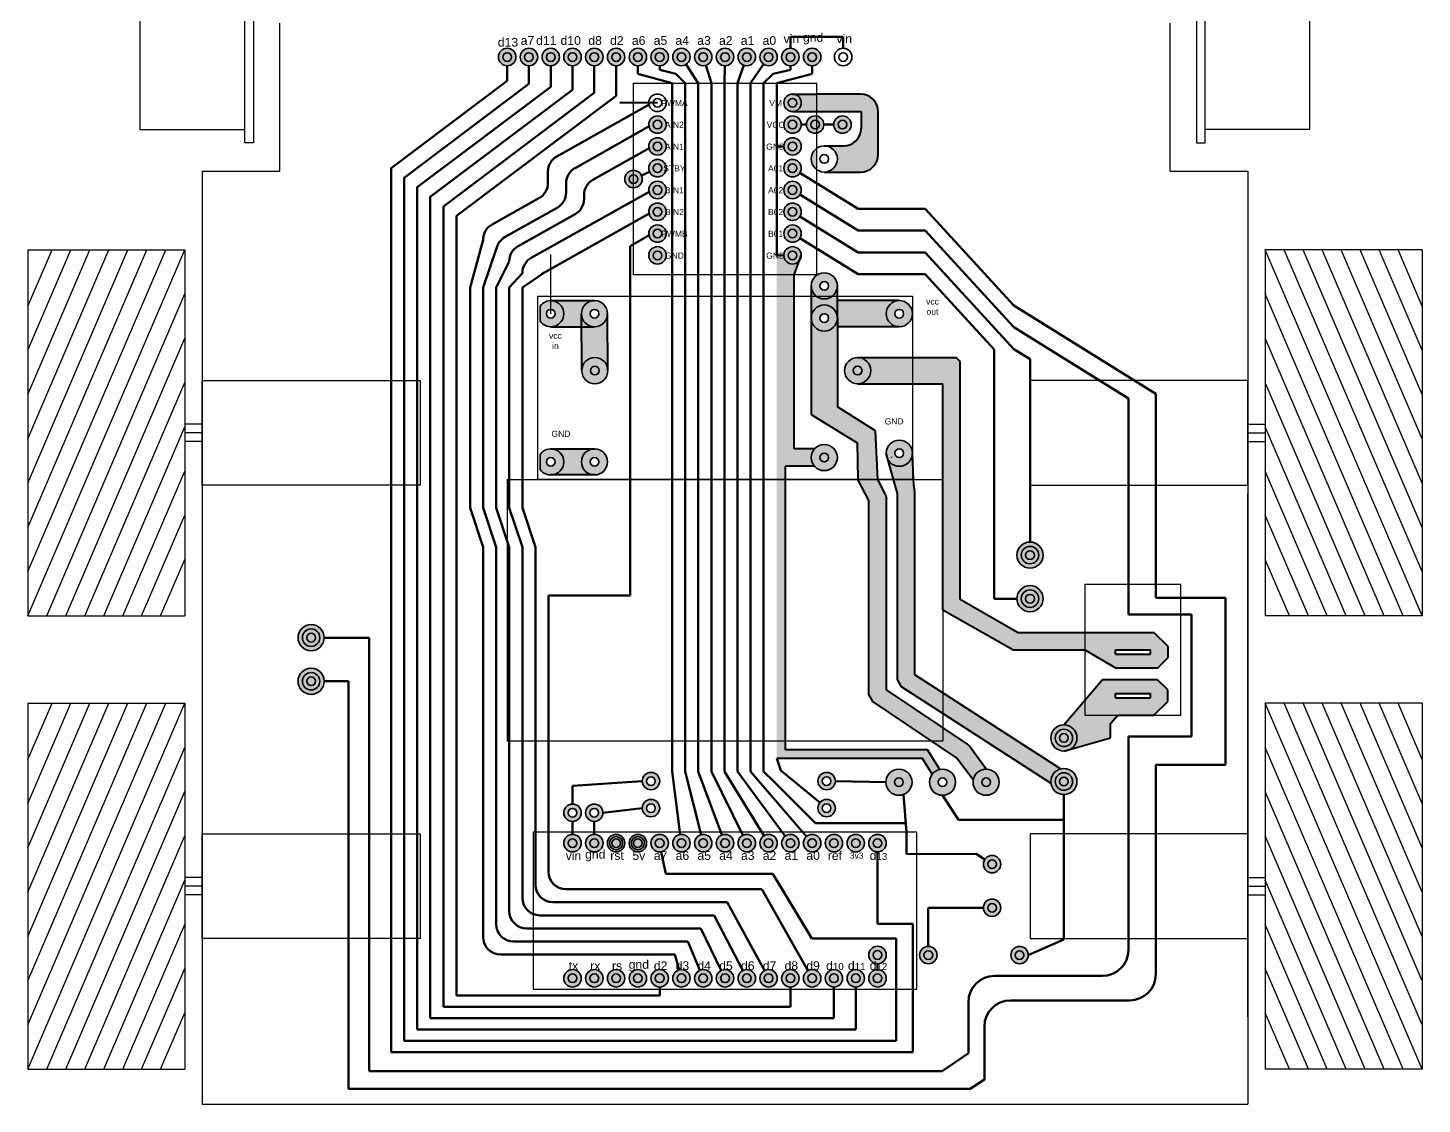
# Model space of a CAD drawing. Header units: millimetres. Extents: x 354 to 1075, y 97 to 298.
# Drawn here: x 559.4 to 719.4, y 96.8 to 220.3 of the extents above; entities that cross this region are included whole.
import ezdxf

# ---------------------------------------------------------------- set-up
doc = ezdxf.new("R2010")
doc.units = ezdxf.units.MM
for name, color, linetype, lineweight in [('alimentacion', 110, 'Continuous', 40), ('ribetes', 12, 'Continuous', 100), ('TALADRO', 210, 'Continuous', 35)]:
    doc.layers.add(name, color=color, linetype=linetype, lineweight=lineweight)
for name, color, linetype in [('motores', 160, 'Continuous'), ('placas', 80, 'Continuous'), ('ruedas', 160, 'Continuous')]:
    doc.layers.add(name, color=color, linetype=linetype)
doc.styles.get("Standard").update_dxf_attribs({"font": 'arial.ttf'})

msp = doc.modelspace()

# ---------------------------------------------------------------- hatches: boundary and pattern name
at = {"layer": 'alimentacion'}
h = msp.add_hatch(color=256, dxfattribs=at)
h.dxf.hatch_style = 1
h.paths.add_polyline_path([(656.93, 210.7, 0.414214), (654.93, 212.7), (649.87, 212.7), (649.87, 210.7), (654.98, 210.7), (654.98, 208.76, -0.414214), (652.98, 206.76), (650.76, 206.76, -0.414214), (652.26, 205.26, -0.414214), (650.76, 203.76), (652.72, 203.76), (654.93, 203.76, 0.414214), (656.93, 205.76)])
h.paths.add_polyline_path([(649.87, 212.7), (647.12, 212.7, -0.414214), (648.12, 211.7, -0.414214), (647.12, 210.7), (649.43, 210.7), (649.87, 210.7)])
h = msp.add_hatch(color=256, dxfattribs=at)
h.dxf.hatch_style = 1
h.paths.add_polyline_path([(647.3, 191.95), (647.89, 193.56, -0.701288), (646.12, 194.2), (645.3, 194.2), (645.3, 136.5), (662.02, 136.5), (663.16, 134.7, -0.173629), (664.02, 135.23), (662.61, 137.5), (646.3, 137.5), (646.3, 170.01), (649.65, 170.01, -0.184483), (649.26, 171.01, -0.184483), (649.65, 172.01), (647.3, 172.01)])
h = msp.add_hatch(color=256, dxfattribs=at)
h.dxf.hatch_style = 1
h.paths.add_polyline_path([(652.26, 190.7, 1), (649.26, 190.7, 1)])
h.paths.add_polyline_path([(650.26, 190.7, -1), (651.26, 190.7, -1)], flags=16)
h.paths.add_polyline_path([(652.26, 190.7, -1), (649.26, 190.7), (649.26, 187.01, -1), (652.26, 187.01)])
h.paths.add_polyline_path([(649.26, 187.01, 1), (652.26, 187.01, 1)])
h.paths.add_polyline_path([(651.26, 187.01, -1), (650.26, 187.01, -1)], flags=16)
h = msp.add_hatch(color=256, dxfattribs=at)
h.dxf.hatch_style = 1
h.paths.add_polyline_path([(624.39, 189.01), (619.37, 189.01, -1), (619.37, 186.01), (624.39, 186.01, -0.414214), (622.89, 187.51, -0.414214)])
h.paths.add_polyline_path([(618.14, 188.37), (618.14, 186.65, 3.16825)])
h.paths.add_polyline_path([(619.87, 187.51, -1), (618.87, 187.51, -1)], flags=16)
h.paths.add_polyline_path([(622.89, 187.51, 0.414214), (624.39, 186.01, 0.414214), (625.89, 187.51, 1)])
h.paths.add_polyline_path([(624.89, 187.51, -1), (623.89, 187.51, -1)], flags=16)
h.paths.add_polyline_path([(618.14, 171.37), (618.14, 169.65, 3.16825)])
h.paths.add_polyline_path([(619.87, 170.51, -1), (618.87, 170.51, -1)], flags=16)
h.paths.add_polyline_path([(624.39, 172.01), (619.37, 172.01, -1), (619.37, 169.01), (624.39, 169.01, -0.414214), (622.89, 170.51, -0.414214)])
h.paths.add_polyline_path([(622.89, 170.51, 0.414214), (624.39, 169.01, 0.414214), (625.89, 170.51, 1)])
h.paths.add_polyline_path([(624.89, 170.51, -1), (623.89, 170.51, -1)], flags=16)
h = msp.add_hatch(color=256, dxfattribs=at)
h.dxf.hatch_style = 1
h.paths.add_polyline_path([(660.87, 187.51, 1), (657.87, 187.51, 1)])
h.paths.add_polyline_path([(658.87, 187.51, -1), (659.87, 187.51, -1)], flags=16)
h.paths.add_polyline_path([(657.87, 187.51, -0.414214), (659.37, 189.01), (652.26, 189.01), (652.26, 187.01), (652.26, 186.01), (659.37, 186.01, -0.414214)])
h.paths.add_polyline_path([(652.26, 187.01, -1), (649.26, 187.01), (649.26, 175.93), (654.54, 172.69), (654.63, 168.51), (655.89, 166.09), (655.89, 143.85), (656.33, 143.02), (665.93, 136.56), (667.86, 134.04, -0.360652), (669.33, 135.27), (667.42, 137.91), (667.18, 138.13), (657.89, 144.38), (657.89, 166.33), (657.78, 166.79), (656.89, 168.51), (656.63, 174.09), (652.26, 176.82)])
h = msp.add_hatch(color=256, dxfattribs=at)
h.dxf.hatch_style = 1
h.paths.add_polyline_path([(625.89, 187.53, -0.417974), (624.39, 186.01), (622.9, 186.01), (622.93, 180.96, -1), (625.93, 181)])
h.paths.add_polyline_path([(625.93, 180.98, 1), (622.93, 180.98, 1)])
h = msp.add_hatch(color=256, dxfattribs=at)
h.dxf.hatch_style = 1
h.paths.add_polyline_path([(656.09, 180.98, 1), (653.09, 180.98, 1)])
h.paths.add_polyline_path([(654.59, 182.48, -0.414214), (656.09, 180.98, -0.414214), (654.59, 179.48), (664.37, 179.48), (664.37, 168.51), (664.37, 153.51), (672.4, 148.95), (680.68, 148.95), (684.18, 146.89), (689.04, 146.89), (690.18, 148.03), (690.18, 149.36), (688.59, 150.95), (680.68, 150.95), (672.93, 150.95), (666.37, 154.74), (666.37, 168.51), (666.37, 182.01), (665.9, 182.48)])
h.paths.add_polyline_path([(684.18, 148.95), (688.18, 148.95), (688.18, 148.45), (684.18, 148.45)], flags=16)
h = msp.add_hatch(color=256, dxfattribs=at)
h.dxf.hatch_style = 1
h.paths.add_polyline_path([(660.87, 171.51, 1), (657.87, 171.51), (658.08, 170.73, 0.759265)])
h.paths.add_polyline_path([(658.87, 171.51, -1), (659.87, 171.51, -1)], flags=16)
h.paths.add_polyline_path([(661.01, 168.51), (660.87, 171.51, -0.759265), (658.08, 170.73), (658.7, 168.51), (659.16, 166.89), (659.16, 145.56), (659.61, 144.72), (676.78, 133.62, -0.038962), (676.76, 133.85, -0.337974), (677.87, 135.3), (661.16, 146.1), (661.16, 167.12), (661.06, 167.55)])
h = msp.add_hatch(color=256, dxfattribs=at)
h.dxf.hatch_style = 1
h.paths.add_polyline_path([(652.26, 171.01, 1), (649.26, 171.01, 1)])
h = msp.add_hatch(color=256, dxfattribs=at)
h.dxf.hatch_style = 1
h.paths.add_polyline_path([(690.18, 143.03), (690.18, 144.36), (688.98, 145.57), (682.7, 145.57), (678.26, 140.35, -0.414214), (679.76, 138.85, -0.261174), (679.04, 137.57), (683.59, 138.85), (683.59, 140.49), (684.43, 141.45), (688.59, 141.45)])
h.paths.add_polyline_path([(684.18, 143.45), (684.18, 143.95), (688.18, 143.95), (688.18, 143.45)], flags=16)
at = {"layer": 'TALADRO'}
h = msp.add_hatch(color=256, dxfattribs=at)
h.dxf.hatch_style = 1
h.paths.add_polyline_path([(615.37, 216.95, -1), (613.37, 216.95, -1)])
h = msp.add_hatch(color=256, dxfattribs=at)
h.dxf.hatch_style = 1
h.paths.add_polyline_path([(617.87, 216.95, -1), (615.87, 216.95, -1)])
h = msp.add_hatch(color=256, dxfattribs=at)
h.dxf.hatch_style = 1
h.paths.add_polyline_path([(620.37, 216.95, -1), (618.37, 216.95, -1)])
h = msp.add_hatch(color=256, dxfattribs=at)
h.dxf.hatch_style = 1
h.paths.add_polyline_path([(622.87, 216.95, -1), (620.87, 216.95, -1)])
h = msp.add_hatch(color=256, dxfattribs=at)
h.dxf.hatch_style = 1
h.paths.add_polyline_path([(625.37, 216.95, -1), (623.37, 216.95, -1)])
h = msp.add_hatch(color=256, dxfattribs=at)
h.dxf.hatch_style = 1
h.paths.add_polyline_path([(627.87, 216.95, -1), (625.87, 216.95, -1)])
h = msp.add_hatch(color=256, dxfattribs=at)
h.dxf.hatch_style = 1
h.paths.add_polyline_path([(630.37, 216.95, -1), (628.37, 216.95, -1)])
h = msp.add_hatch(color=256, dxfattribs=at)
h.dxf.hatch_style = 1
h.paths.add_polyline_path([(632.87, 216.95, -1), (630.87, 216.95, -1)])
h = msp.add_hatch(color=256, dxfattribs=at)
h.dxf.hatch_style = 1
h.paths.add_polyline_path([(635.37, 216.95, -1), (633.37, 216.95, -1)])
h = msp.add_hatch(color=256, dxfattribs=at)
h.dxf.hatch_style = 1
h.paths.add_polyline_path([(637.87, 216.95, -1), (635.87, 216.95, -1)])
h = msp.add_hatch(color=256, dxfattribs=at)
h.dxf.hatch_style = 1
h.paths.add_polyline_path([(640.37, 216.95, -1), (638.37, 216.95, -1)])
h = msp.add_hatch(color=256, dxfattribs=at)
h.dxf.hatch_style = 1
h.paths.add_polyline_path([(642.87, 216.95, -1), (640.87, 216.95, -1)])
h = msp.add_hatch(color=256, dxfattribs=at)
h.dxf.hatch_style = 1
h.paths.add_polyline_path([(645.37, 216.95, -1), (643.37, 216.95, -1)])
h = msp.add_hatch(color=256, dxfattribs=at)
h.dxf.hatch_style = 1
h.paths.add_polyline_path([(647.87, 216.95, -1), (645.87, 216.95, -1)])
h = msp.add_hatch(color=256, dxfattribs=at)
h.dxf.hatch_style = 1
h.paths.add_polyline_path([(650.37, 216.95, -1), (648.37, 216.95, -1)])
h = msp.add_hatch(color=256, dxfattribs=at)
h.dxf.hatch_style = 1
h.paths.add_polyline_path([(648.12, 211.7, -1), (646.12, 211.7, -1)])
h = msp.add_hatch(color=256, dxfattribs=at)
h.dxf.hatch_style = 1
h.paths.add_polyline_path([(632.62, 209.2, -1), (630.62, 209.2, -1)])
h = msp.add_hatch(color=256, dxfattribs=at)
h.dxf.hatch_style = 1
h.paths.add_polyline_path([(648.12, 209.2, -1), (646.12, 209.2, -1)])
h = msp.add_hatch(color=256, dxfattribs=at)
h.dxf.hatch_style = 1
h.paths.add_polyline_path([(650.71, 209.2, -1), (648.71, 209.2, -1)])
h = msp.add_hatch(color=256, dxfattribs=at)
h.dxf.hatch_style = 1
h.paths.add_polyline_path([(653.85, 209.2, -1), (651.85, 209.2, -1)])
h = msp.add_hatch(color=256, dxfattribs=at)
h.dxf.hatch_style = 1
h.paths.add_polyline_path([(632.62, 206.7, -1), (630.62, 206.7, -1)])
h = msp.add_hatch(color=256, dxfattribs=at)
h.dxf.hatch_style = 1
h.paths.add_polyline_path([(648.12, 206.7, -1), (646.12, 206.7, -1)])
h = msp.add_hatch(color=256, dxfattribs=at)
h.dxf.hatch_style = 1
h.paths.add_polyline_path([(652.26, 205.26, 0.61711), (649.87, 206.47), (649.87, 204.06, 0.61711)], flags=17)
h.paths.add_polyline_path([(652.26, 205.26, 1), (649.26, 205.26, 1)])
h = msp.add_hatch(color=256, dxfattribs=at)
h.dxf.hatch_style = 1
h.paths.add_polyline_path([(632.62, 204.2, -1), (630.62, 204.2, -1)])
h = msp.add_hatch(color=256, dxfattribs=at)
h.dxf.hatch_style = 1
h.paths.add_polyline_path([(648.12, 204.2, -1), (646.12, 204.2, -1)])
h = msp.add_hatch(color=256, dxfattribs=at)
h.dxf.hatch_style = 1
h.paths.add_polyline_path([(629.87, 202.95, -1), (627.87, 202.95, -1)])
h = msp.add_hatch(color=256, dxfattribs=at)
h.dxf.hatch_style = 1
h.paths.add_polyline_path([(632.62, 201.7, -1), (630.62, 201.7, -1)])
h = msp.add_hatch(color=256, dxfattribs=at)
h.dxf.hatch_style = 1
h.paths.add_polyline_path([(648.12, 201.7, -1), (646.12, 201.7, -1)])
h = msp.add_hatch(color=256, dxfattribs=at)
h.dxf.hatch_style = 1
h.paths.add_polyline_path([(632.62, 199.2, -1), (630.62, 199.2, -1)])
h = msp.add_hatch(color=256, dxfattribs=at)
h.dxf.hatch_style = 1
h.paths.add_polyline_path([(648.12, 199.2, -1), (646.12, 199.2, -1)])
h = msp.add_hatch(color=256, dxfattribs=at)
h.dxf.hatch_style = 1
h.paths.add_polyline_path([(632.62, 196.7, -1), (630.62, 196.7, -1)])
h = msp.add_hatch(color=256, dxfattribs=at)
h.dxf.hatch_style = 1
h.paths.add_polyline_path([(648.12, 196.7, -1), (646.12, 196.7, -1)])
h = msp.add_hatch(color=256, dxfattribs=at)
h.dxf.hatch_style = 1
h.paths.add_polyline_path([(632.62, 194.2, -1), (630.62, 194.2, -1)])
h = msp.add_hatch(color=256, dxfattribs=at)
h.dxf.hatch_style = 1
h.paths.add_polyline_path([(648.12, 194.2, -1), (646.12, 194.2, -1)])
h = msp.add_hatch(color=256, dxfattribs=at)
h.dxf.hatch_style = 1
h.paths.add_polyline_path([(673.37, 159.82, -0.414214), (674.37, 160.82), (674.37, 161.32, 0.414214), (672.87, 159.82, 1), (675.87, 159.82, 0.414214), (674.37, 161.32), (674.37, 160.82, -0.414214), (675.37, 159.82, -1)])
h.paths.add_polyline_path([(675.37, 154.82, -1), (673.37, 154.82), (672.87, 154.82, 1), (675.87, 154.82, 1), (672.87, 154.82), (673.37, 154.82, -1)])
h = msp.add_hatch(color=256, dxfattribs=at)
h.dxf.hatch_style = 1
h.paths.add_polyline_path([(675.37, 159.82, 1), (673.37, 159.82, 1)])
h.paths.add_polyline_path([(675.37, 154.82, 1), (673.37, 154.82, 1)])
h = msp.add_hatch(color=256, dxfattribs=at)
h.dxf.hatch_style = 1
h.paths.add_polyline_path([(590.87, 150.35, -0.414214), (591.87, 151.35), (591.87, 151.85, 0.414214), (590.37, 150.35, 1), (593.37, 150.35, 0.414214), (591.87, 151.85), (591.87, 151.35, -0.414214), (592.87, 150.35, -1)])
h.paths.add_polyline_path([(592.87, 145.35, -1), (590.87, 145.35), (590.37, 145.35, 1), (593.37, 145.35, 1), (590.37, 145.35), (590.87, 145.35, -1)])
h = msp.add_hatch(color=256, dxfattribs=at)
h.dxf.hatch_style = 1
h.paths.add_polyline_path([(592.87, 150.35, 1), (590.87, 150.35, 1)])
h.paths.add_polyline_path([(592.87, 145.35, 1), (590.87, 145.35, 1)])
h = msp.add_hatch(color=256, dxfattribs=at)
h.dxf.hatch_style = 1
h.paths.add_polyline_path([(677.26, 138.85, -0.414214), (678.26, 139.85), (678.26, 140.35, 0.414214), (676.76, 138.85, 1), (679.76, 138.85, 0.414214), (678.26, 140.35), (678.26, 139.85, -0.414214), (679.26, 138.85, -1)])
h.paths.add_polyline_path([(679.26, 133.85, -1), (677.26, 133.85), (676.76, 133.85, 1), (679.76, 133.85, 1), (676.76, 133.85), (677.26, 133.85, -1)])
h = msp.add_hatch(color=256, dxfattribs=at)
h.dxf.hatch_style = 1
h.paths.add_polyline_path([(679.26, 138.85, 1), (677.26, 138.85, 1)])
h.paths.add_polyline_path([(679.26, 133.85, 1), (677.26, 133.85, 1)])
h = msp.add_hatch(color=256, dxfattribs=at)
h.dxf.hatch_style = 1
h.paths.add_polyline_path([(620.87, 130.27, 1), (622.87, 130.27, 1)])
h.paths.add_polyline_path([(622.37, 130.27, -1), (621.37, 130.27, -1)], flags=16)
h.paths.add_polyline_path([(625.36, 130.27, 1), (623.36, 130.27, 1)])
h.paths.add_polyline_path([(623.86, 130.27, -1), (624.86, 130.27, -1)], flags=16)
h.paths.add_polyline_path([(629.87, 130.8, 1), (631.87, 130.8, 1)])
h.paths.add_polyline_path([(631.37, 130.8, -1), (630.37, 130.8, -1)], flags=16)
h.paths.add_polyline_path([(631.87, 133.9, 1), (629.87, 133.9, 1)])
h.paths.add_polyline_path([(630.37, 133.9, -1), (631.37, 133.9, -1)], flags=16)
h.paths.add_polyline_path([(652.03, 133.9, 1), (650.03, 133.9, 1)])
h.paths.add_polyline_path([(650.53, 133.9, -1), (651.53, 133.9, -1)], flags=16)
h.paths.add_polyline_path([(650.03, 130.8, 1), (652.03, 130.8, 1)])
h.paths.add_polyline_path([(651.53, 130.8, -1), (650.53, 130.8, -1)], flags=16)
h = msp.add_hatch(color=256, dxfattribs=at)
h.dxf.hatch_style = 1
h.paths.add_polyline_path([(660.83, 133.77, 1), (657.83, 133.77, 1)])
h.paths.add_polyline_path([(665.83, 133.77, 1), (662.83, 133.77, 1)])
h.paths.add_polyline_path([(664.83, 133.77, -1), (663.83, 133.77, -1)], flags=16)
h.paths.add_polyline_path([(670.83, 133.77, 1), (667.83, 133.77, 1)])
h = msp.add_hatch(color=256, dxfattribs=at)
h.dxf.hatch_style = 1
h.paths.add_polyline_path([(622.87, 126.78, -1), (620.87, 126.78, -1)])
h = msp.add_hatch(color=256, dxfattribs=at)
h.dxf.hatch_style = 1
h.paths.add_polyline_path([(625.37, 126.78, -1), (623.37, 126.78, -1)])
h = msp.add_hatch(color=256, dxfattribs=at)
h.dxf.hatch_style = 1
h.paths.add_polyline_path([(627.87, 126.78, -1), (625.87, 126.78, -1)])
h = msp.add_hatch(color=256, dxfattribs=at)
h.dxf.hatch_style = 1
h.paths.add_polyline_path([(630.37, 126.78, -1), (628.37, 126.78, -1)])
h = msp.add_hatch(color=256, dxfattribs=at)
h.dxf.hatch_style = 1
h.paths.add_polyline_path([(632.87, 126.78, -1), (630.87, 126.78, -1)])
h = msp.add_hatch(color=256, dxfattribs=at)
h.dxf.hatch_style = 1
h.paths.add_polyline_path([(635.37, 126.78, -1), (633.37, 126.78, -1)])
h = msp.add_hatch(color=256, dxfattribs=at)
h.dxf.hatch_style = 1
h.paths.add_polyline_path([(637.87, 126.78, -1), (635.87, 126.78, -1)])
h = msp.add_hatch(color=256, dxfattribs=at)
h.dxf.hatch_style = 1
h.paths.add_polyline_path([(640.37, 126.78, -1), (638.37, 126.78, -1)])
h = msp.add_hatch(color=256, dxfattribs=at)
h.dxf.hatch_style = 1
h.paths.add_polyline_path([(642.87, 126.78, -1), (640.87, 126.78, -1)])
h = msp.add_hatch(color=256, dxfattribs=at)
h.dxf.hatch_style = 1
h.paths.add_polyline_path([(645.37, 126.78, -1), (643.37, 126.78, -1)])
h = msp.add_hatch(color=256, dxfattribs=at)
h.dxf.hatch_style = 1
h.paths.add_polyline_path([(647.87, 126.78, -1), (645.87, 126.78, -1)])
h = msp.add_hatch(color=256, dxfattribs=at)
h.dxf.hatch_style = 1
h.paths.add_polyline_path([(650.37, 126.78, -1), (648.37, 126.78, -1)])
h = msp.add_hatch(color=256, dxfattribs=at)
h.dxf.hatch_style = 1
h.paths.add_polyline_path([(652.87, 126.78, -1), (650.87, 126.78, -1)])
h = msp.add_hatch(color=256, dxfattribs=at)
h.dxf.hatch_style = 1
h.paths.add_polyline_path([(655.37, 126.78, -1), (653.37, 126.78, -1)])
h = msp.add_hatch(color=256, dxfattribs=at)
h.dxf.hatch_style = 1
h.paths.add_polyline_path([(657.87, 126.78, -1), (655.87, 126.78, -1)])
h = msp.add_hatch(color=256, dxfattribs=at)
h.dxf.hatch_style = 1
h.paths.add_polyline_path([(671.02, 124.37, -1), (669.02, 124.37, -1)])
h = msp.add_hatch(color=256, dxfattribs=at)
h.dxf.hatch_style = 1
h.paths.add_polyline_path([(671.02, 119.37, -1), (669.02, 119.37, -1)])
h = msp.add_hatch(color=256, dxfattribs=at)
h.dxf.hatch_style = 1
h.paths.add_polyline_path([(657.87, 113.95, -1), (655.87, 113.95, -1)])
h = msp.add_hatch(color=256, dxfattribs=at)
h.dxf.hatch_style = 1
h.paths.add_polyline_path([(663.7, 113.94, -1), (661.7, 113.94, -1)])
h = msp.add_hatch(color=256, dxfattribs=at)
h.dxf.hatch_style = 1
h.paths.add_polyline_path([(674.17, 113.94, -1), (672.17, 113.94, -1)])
h = msp.add_hatch(color=256, dxfattribs=at)
h.dxf.hatch_style = 1
h.paths.add_polyline_path([(622.87, 111.28, -1), (620.87, 111.28, -1)])
h = msp.add_hatch(color=256, dxfattribs=at)
h.dxf.hatch_style = 1
h.paths.add_polyline_path([(625.37, 111.28, -1), (623.37, 111.28, -1)])
h = msp.add_hatch(color=256, dxfattribs=at)
h.dxf.hatch_style = 1
h.paths.add_polyline_path([(627.87, 111.28, -1), (625.87, 111.28, -1)])
h = msp.add_hatch(color=256, dxfattribs=at)
h.dxf.hatch_style = 1
h.paths.add_polyline_path([(630.37, 111.28, -1), (628.37, 111.28, -1)])
h = msp.add_hatch(color=256, dxfattribs=at)
h.dxf.hatch_style = 1
h.paths.add_polyline_path([(632.87, 111.28, -1), (630.87, 111.28, -1)])
h = msp.add_hatch(color=256, dxfattribs=at)
h.dxf.hatch_style = 1
h.paths.add_polyline_path([(635.37, 111.28, -1), (633.37, 111.28, -1)])
h = msp.add_hatch(color=256, dxfattribs=at)
h.dxf.hatch_style = 1
h.paths.add_polyline_path([(637.87, 111.28, -1), (635.87, 111.28, -1)])
h = msp.add_hatch(color=256, dxfattribs=at)
h.dxf.hatch_style = 1
h.paths.add_polyline_path([(640.37, 111.28, -1), (638.37, 111.28, -1)])
h = msp.add_hatch(color=256, dxfattribs=at)
h.dxf.hatch_style = 1
h.paths.add_polyline_path([(642.87, 111.28, -1), (640.87, 111.28, -1)])
h = msp.add_hatch(color=256, dxfattribs=at)
h.dxf.hatch_style = 1
h.paths.add_polyline_path([(645.37, 111.28, -1), (643.37, 111.28, -1)])
h = msp.add_hatch(color=256, dxfattribs=at)
h.dxf.hatch_style = 1
h.paths.add_polyline_path([(647.87, 111.28, -1), (645.87, 111.28, -1)])
h = msp.add_hatch(color=256, dxfattribs=at)
h.dxf.hatch_style = 1
h.paths.add_polyline_path([(650.37, 111.28, -1), (648.37, 111.28, -1)])
h = msp.add_hatch(color=256, dxfattribs=at)
h.dxf.hatch_style = 1
h.paths.add_polyline_path([(652.87, 111.28, -1), (650.87, 111.28, -1)])
h = msp.add_hatch(color=256, dxfattribs=at)
h.dxf.hatch_style = 1
h.paths.add_polyline_path([(655.37, 111.28, -1), (653.37, 111.28, -1)])
h = msp.add_hatch(color=256, dxfattribs=at)
h.dxf.hatch_style = 1
h.paths.add_polyline_path([(657.87, 111.28, -1), (655.87, 111.28, -1)])

# ---------------------------------------------------------------- linework, layer by layer
for p, q in [((588.27, 203.85), (588.27, 220.82)), ((690.46, 203.85), (690.46, 220.82)), ((579.37, 203.85), (579.37, 136.85)), ((579.37, 203.85), (588.27, 203.85)), ((690.46, 203.85), (699.37, 203.85)), ((699.37, 203.85), (699.37, 136.85)), ((619.37, 187.51), (619.37, 194.3)), ((579.37, 174.85), (577.37, 174.85)), ((699.37, 174.85), (701.37, 174.85)), ((579.37, 173.85), (577.37, 173.85)), ((579.37, 172.85), (577.37, 172.85)), ((699.37, 173.85), (701.37, 173.85)), ((699.37, 172.85), (701.37, 172.85)), ((699.37, 136.85), (699.37, 166.85)), ((579.37, 136.85), (579.37, 96.85)), ((699.37, 106.85), (699.37, 136.85)), ((699.37, 136.85), (699.37, 106.85)), ((579.37, 122.85), (577.37, 122.85)), ((579.37, 121.85), (577.37, 121.85)), ((699.37, 122.85), (701.37, 122.85)), ((699.37, 121.85), (701.37, 121.85)), ((579.37, 120.85), (577.37, 120.85)), ((699.37, 120.85), (701.37, 120.85)), ((699.37, 106.85), (699.37, 96.85)), ((579.37, 96.85), (609.37, 96.85)), ((609.37, 96.85), (699.37, 96.85))]:
    msp.add_line(p, q)
at = {"layer": 'alimentacion'}
for p, q in [((631.62, 211.7), (627.29, 211.7)), ((647.12, 212.7), (649.9, 212.7)), ((654.93, 212.7), (649.9, 212.7)), ((647.12, 210.7), (649.43, 210.7)), ((649.43, 210.7), (654.98, 210.7)), ((654.98, 210.7), (654.98, 208.76)), ((656.93, 205.76), (656.93, 210.7)), ((650.76, 206.76), (652.98, 206.76)), ((650.76, 203.76), (652.72, 203.76)), ((652.72, 203.76), (654.93, 203.76)), ((646.12, 194.2), (645.3, 194.2)), ((647.3, 191.95), (648.12, 194.2)), ((647.3, 172.01), (647.3, 191.95)), ((649.26, 190.7), (649.26, 187.01)), ((652.26, 187.01), (652.26, 190.7)), ((619.37, 189.01), (624.39, 189.01)), ((659.37, 189.01), (652.26, 189.01)), ((622.93, 180.98), (622.89, 187.51)), ((625.93, 180.98), (625.89, 187.51)), ((619.37, 186.01), (624.39, 186.01)), ((649.26, 187.01), (649.26, 175.93)), ((652.26, 187.01), (652.26, 176.82)), ((659.37, 186.01), (652.26, 186.01)), ((654.59, 182.48), (665.9, 182.48)), ((666.37, 182.01), (665.9, 182.48)), ((666.37, 168.51), (666.37, 182.01)), ((654.59, 179.48), (664.37, 179.48)), ((664.37, 168.51), (664.37, 179.48)), ((656.63, 174.09), (652.26, 176.82)), ((649.26, 175.93), (654.54, 172.69)), ((656.89, 168.51), (656.63, 174.09)), ((619.37, 172.01), (624.39, 172.01)), ((649.65, 172.01), (647.3, 172.01)), ((654.54, 172.69), (654.63, 168.51)), ((658.7, 168.51), (657.87, 171.51)), ((661.01, 168.51), (660.87, 171.51)), ((646.3, 137.5), (646.3, 170.01)), ((649.65, 170.01), (646.3, 170.01)), ((624.39, 169.01), (619.37, 169.01)), ((655.89, 166.09), (654.63, 168.51)), ((657.78, 166.79), (656.89, 168.51)), ((659.16, 166.89), (658.7, 168.51)), ((661.06, 167.55), (661.01, 168.51)), ((664.37, 153.51), (664.37, 168.51)), ((666.37, 154.74), (666.37, 168.51)), ((657.78, 166.79), (657.89, 166.33)), ((659.16, 145.56), (659.16, 166.89)), ((661.16, 167.12), (661.06, 167.55)), ((661.16, 146.1), (661.16, 167.12)), ((655.89, 143.85), (655.89, 166.09)), ((657.89, 144.38), (657.89, 166.33)), ((672.93, 150.95), (666.37, 154.74)), ((672.4, 148.95), (664.37, 153.51)), ((672.93, 150.95), (680.68, 150.95)), ((680.68, 150.95), (688.59, 150.95)), ((690.18, 149.36), (688.59, 150.95)), ((672.4, 148.95), (680.68, 148.95)), ((680.68, 148.95), (684.18, 146.89)), ((684.18, 148.45), (684.18, 148.95)), ((684.18, 148.95), (688.18, 148.95)), ((688.18, 148.45), (688.18, 148.95)), ((690.18, 149.36), (690.18, 148.03)), ((684.18, 148.45), (688.18, 148.45)), ((689.04, 146.89), (690.18, 148.03)), ((677.87, 135.3), (661.16, 146.1)), ((684.18, 146.89), (689.04, 146.89)), ((667.18, 138.13), (657.89, 144.38)), ((659.61, 144.72), (659.16, 145.56)), ((676.78, 133.62), (659.61, 144.72)), ((678.26, 140.35), (682.7, 145.57)), ((682.7, 145.57), (688.98, 145.57)), ((690.18, 144.36), (688.98, 145.57)), ((690.18, 143.03), (690.18, 144.36)), ((656.33, 143.02), (655.89, 143.85)), ((665.93, 136.56), (656.33, 143.02)), ((684.18, 143.45), (684.18, 143.95)), ((684.18, 143.95), (688.18, 143.95)), ((684.18, 143.45), (688.18, 143.45)), ((688.18, 143.45), (688.18, 143.95)), ((688.59, 141.45), (690.18, 143.03)), ((683.59, 140.49), (684.43, 141.45)), ((684.43, 141.45), (688.59, 141.45)), ((683.59, 138.85), (683.59, 140.49)), ((667.42, 137.91), (667.18, 138.13)), ((669.33, 135.27), (667.42, 137.91)), ((678.26, 137.35), (683.59, 138.85)), ((662.02, 136.5), (645.3, 136.5)), ((662.61, 137.5), (646.3, 137.5)), ((663.16, 134.7), (662.02, 136.5)), ((664.02, 135.23), (662.61, 137.5)), ((667.86, 134.04), (665.93, 136.56))]:
    msp.add_line(p, q, dxfattribs=at)
for centre, start, end in [((654.93, 210.7), 0, 90), ((652.98, 208.76), 270, 0), ((654.93, 205.76), 270, 0)]:
    msp.add_arc(centre, 2, start, end, dxfattribs=at)
at = {"layer": 'motores'}
for p, q in [((579.37, 167.85), (579.37, 179.85)), ((579.37, 179.85), (604.37, 179.85)), ((604.37, 179.85), (604.37, 167.85)), ((699.37, 179.85), (674.37, 179.85)), ((699.37, 167.85), (699.37, 179.85)), ((674.37, 174.85), (674.37, 162.85)), ((604.37, 167.85), (579.37, 167.85)), ((674.37, 167.85), (699.37, 167.85)), ((579.37, 115.85), (579.37, 127.85)), ((579.37, 127.85), (604.37, 127.85)), ((604.37, 127.85), (604.37, 115.85)), ((674.37, 127.85), (674.37, 115.85)), ((699.37, 127.85), (674.37, 127.85)), ((699.37, 115.85), (699.37, 127.85)), ((604.37, 115.85), (579.37, 115.85)), ((674.37, 115.85), (699.37, 115.85))]:
    msp.add_line(p, q, dxfattribs=at)
at = {"layer": 'placas'}
for p, q in [((584.27, 207.12), (584.27, 252.12)), ((585.27, 252.12), (585.27, 207.12)), ((693.47, 252.12), (693.47, 207.12)), ((694.47, 207.12), (694.47, 252.12)), ((572.27, 208.62), (572.27, 224.62)), ((584.27, 208.62), (584.27, 224.62)), ((694.47, 208.62), (694.47, 224.62)), ((706.47, 208.62), (706.47, 224.62)), ((628.87, 213.95), (649.87, 213.95)), ((628.87, 191.95), (628.87, 213.95)), ((649.87, 213.95), (649.87, 191.95)), ((572.27, 208.62), (584.27, 208.62)), ((706.47, 208.62), (694.47, 208.62)), ((585.27, 207.12), (584.27, 207.12)), ((693.47, 207.12), (694.47, 207.12)), ((649.87, 191.95), (628.87, 191.95)), ((617.87, 189.51), (660.87, 189.51)), ((617.87, 168.51), (617.87, 189.51)), ((660.87, 189.51), (660.87, 168.51)), ((614.37, 168.51), (664.37, 168.51)), ((614.37, 168.51), (614.37, 138.51)), ((660.87, 168.51), (617.87, 168.51)), ((664.37, 168.51), (664.37, 138.51)), ((691.68, 156.45), (680.68, 156.45)), ((680.68, 156.45), (680.68, 141.45)), ((691.68, 141.45), (691.68, 156.45)), ((680.68, 141.45), (691.68, 141.45)), ((614.37, 138.51), (664.37, 138.51)), ((661.37, 128.03), (617.37, 128.03)), ((617.37, 128.03), (617.37, 110.03)), ((661.37, 110.03), (661.37, 128.03)), ((617.37, 110.03), (661.37, 110.03))]:
    msp.add_line(p, q, dxfattribs=at)
at = {"layer": 'ribetes'}
for p, q in [((646.87, 217.95), (646.87, 219.26)), ((646.87, 219.26), (652.89, 219.26)), ((652.89, 219.26), (652.93, 218.22)), ((652.93, 218.22), (652.93, 217.95)), ((636.3, 213.95), (634.91, 216.11)), ((640.8, 213.95), (641.53, 216.01)), ((642.3, 213.95), (643.8, 216.13)), ((614.37, 215.95), (614.37, 214.23)), ((616.87, 215.95), (616.87, 213.88)), ((619.37, 215.95), (619.37, 213.54)), ((621.87, 215.95), (621.87, 213.2)), ((624.37, 215.95), (624.37, 212.85)), ((626.87, 215.95), (626.87, 212.51)), ((629.37, 215.95), (629.37, 215.03)), ((633.3, 213.95), (629.37, 215.03)), ((631.87, 215.95), (631.87, 215.49)), ((633.74, 215.03), (631.87, 215.49)), ((634.8, 213.95), (633.74, 215.03)), ((637.8, 213.95), (637.16, 216)), ((639.3, 213.95), (639.35, 215.95)), ((643.8, 213.95), (644.91, 215.03)), ((644.91, 215.03), (646.87, 215.49)), ((645.3, 213.95), (649.37, 215.03)), ((646.87, 215.95), (646.87, 215.49)), ((649.37, 215.95), (649.37, 215.03)), ((614.37, 214.23), (601.05, 204.21)), ((616.87, 213.88), (602.55, 203.11)), ((619.37, 213.54), (604.05, 202.02)), ((621.87, 213.2), (605.55, 200.92)), ((624.37, 212.85), (607.05, 199.82)), ((633.3, 135), (633.3, 213.95)), ((634.8, 135), (634.8, 213.95)), ((636.3, 135), (636.3, 213.95)), ((637.8, 135), (637.8, 213.95)), ((639.3, 135), (639.3, 213.95)), ((640.8, 135), (640.8, 213.95)), ((642.3, 135), (642.3, 213.95)), ((643.8, 135), (643.8, 213.95)), ((645.3, 213.95), (645.3, 194.2)), ((626.87, 212.51), (608.55, 198.73)), ((630.74, 211.54), (620.07, 205.55)), ((630.74, 209.04), (622.16, 204.22)), ((648.12, 209.2), (648.71, 209.2)), ((650.71, 209.2), (651.85, 209.2)), ((630.74, 206.54), (624.21, 202.88)), ((646.12, 206.7), (645.3, 206.7)), ((601.05, 204.21), (601.05, 102.81)), ((619.05, 203.81), (619.05, 202.51)), ((629.79, 203.37), (630.71, 203.79)), ((602.55, 203.11), (602.55, 104.11)), ((604.05, 202.02), (604.05, 105.41)), ((621.13, 202.48), (621.13, 201.41)), ((605.55, 200.92), (605.55, 106.71)), ((618.02, 200.76), (612.64, 197.75)), ((630.74, 201.54), (617.14, 193.91)), ((623.19, 201.13), (623.19, 200.67)), ((607.05, 199.82), (607.05, 108.01)), ((608.55, 198.73), (608.55, 109.31)), ((620.11, 199.66), (614.14, 196.32)), ((622.17, 198.92), (615.64, 195.26)), ((630.74, 199.04), (618.64, 192.25)), ((611.61, 196), (610.11, 190.51)), ((630.74, 196.54), (628.49, 195.27)), ((628.49, 155.17), (628.49, 195.27)), ((613.16, 195.01), (611.61, 190.51)), ((614.61, 193.51), (613.11, 190.51)), ((614.61, 190.51), (616.11, 192.17)), ((616.11, 190.51), (618.64, 192.25)), ((610.11, 190.51), (610.11, 165.23)), ((611.61, 190.51), (611.61, 190.51)), ((611.61, 190.51), (611.61, 165.23)), ((613.11, 190.51), (613.11, 165.23)), ((614.61, 190.51), (614.61, 165.23)), ((616.11, 190.51), (616.11, 165.23)), ((658.5, 171.03), (658.49, 171.05)), ((611.61, 160.73), (610.11, 165.23)), ((613.11, 160.73), (611.61, 165.23)), ((614.61, 160.73), (613.11, 165.23)), ((616.11, 160.73), (614.61, 165.23)), ((617.61, 160.73), (616.11, 165.23)), ((611.61, 116), (611.61, 160.73)), ((613.11, 117.5), (613.11, 160.73)), ((614.61, 119), (614.61, 160.73)), ((616.11, 120.5), (616.11, 160.73)), ((617.61, 122), (617.61, 160.73)), ((619.11, 123.5), (619.11, 155.17)), ((619.11, 155.17), (628.49, 155.17)), ((645.79, 135.12), (645.3, 136.5)), ((634.24, 127.78), (633.3, 135)), ((636.62, 127.75), (634.8, 135)), ((639.02, 127.72), (636.3, 135)), ((641.42, 127.68), (637.8, 135)), ((643.84, 127.64), (639.3, 135)), ((646.27, 127.59), (640.8, 135)), ((648.72, 127.54), (642.3, 135)), ((645.04, 133.77), (643.8, 135)), ((650.26, 131.43), (645.79, 135.12)), ((629.87, 133.9), (621.87, 133.37)), ((621.87, 131.27), (621.87, 133.37)), ((645.04, 133.77), (649.76, 129.08)), ((652.03, 133.88), (657.83, 133.77)), ((659.84, 132.35), (660.21, 128.03)), ((666.16, 129.47), (664.33, 132.27)), ((678.26, 132.35), (678.26, 129.47)), ((625.36, 130.27), (629.87, 130.8)), ((621.87, 129.27), (621.87, 127.78)), ((624.36, 129.27), (624.37, 127.78)), ((649.76, 129.08), (660.12, 129.08)), ((660.21, 128.03), (660.21, 125.52)), ((666.16, 129.47), (678.26, 129.47)), ((678.26, 129.47), (678.26, 115.72)), ((632.57, 123.25), (632.06, 125.8)), ((656.87, 125.78), (656.87, 117.51)), ((660.21, 125.52), (668.21, 125.54)), ((668.21, 125.54), (669.18, 124.92)), ((644.86, 123.25), (632.57, 123.25)), ((649.32, 115.83), (644.86, 123.25)), ((643.61, 121.5), (621.11, 121.5)), ((648.88, 112.16), (643.61, 121.5)), ((638.11, 118.5), (618.11, 118.5)), ((639.61, 120), (619.61, 120)), ((641.41, 112.17), (638.11, 118.5)), ((643.89, 112.16), (639.61, 120)), ((662.7, 114.94), (662.7, 119.37)), ((669.02, 119.37), (662.7, 119.37)), ((636.61, 117), (616.61, 117)), ((638.93, 112.19), (636.61, 117)), ((656.87, 117.51), (660.91, 117.51)), ((660.91, 117.51), (660.91, 102.81)), ((635.11, 115.5), (615.11, 115.5)), ((636.48, 112.21), (635.11, 115.5)), ((659.02, 115.83), (649.32, 115.83)), ((659.02, 104.11), (659.02, 115.83)), ((678.26, 115.72), (674.17, 113.94)), ((633.61, 114), (613.61, 114)), ((634.1, 112.25), (633.61, 114)), ((656.87, 112.12), (656.87, 112.95)), ((631.87, 109.31), (608.55, 109.31)), ((631.87, 110.3), (631.87, 109.31)), ((646.87, 110.28), (646.87, 108.01)), ((651.87, 110.28), (651.87, 106.71)), ((654.37, 110.28), (654.37, 105.41)), ((646.87, 108.01), (607.05, 108.01)), ((651.87, 106.71), (605.55, 106.71)), ((659.02, 104.11), (602.55, 104.11)), ((654.37, 105.41), (604.05, 105.41)), ((631.87, 102.81), (601.05, 102.81)), ((631.87, 102.81), (660.91, 102.81))]:
    msp.add_line(p, q, dxfattribs=at)
at = {"layer": 'ribetes', "lineweight": 158}
for p, q in [((654.64, 199.54), (647.97, 203.67)), ((654.64, 197.04), (647.97, 201.17)), ((654.64, 194.54), (647.97, 198.67)), ((654.64, 199.54), (662.32, 199.54)), ((662.32, 199.54), (672.51, 188.45)), ((654.64, 197.04), (662.32, 197.04)), ((662.32, 197.04), (672.51, 185.95)), ((654.64, 192.04), (647.97, 196.17)), ((654.64, 194.54), (662.32, 194.54)), ((662.32, 194.54), (672.51, 183.45)), ((654.64, 192.04), (662.32, 192.04)), ((662.32, 192.04), (670.24, 183.42)), ((688.81, 178.33), (672.51, 188.45)), ((685.67, 177.78), (672.51, 185.95)), ((670.24, 154.82), (670.24, 183.42)), ((674.37, 182.29), (672.51, 183.45)), ((674.37, 161.32), (674.37, 182.29)), ((685.67, 153.01), (685.67, 177.78)), ((688.81, 154.93), (688.81, 178.33)), ((672.87, 154.82), (670.24, 154.82)), ((688.81, 154.93), (696.79, 154.93)), ((696.79, 154.93), (696.79, 135.77)), ((685.67, 153.01), (692.91, 153.01)), ((692.91, 153.01), (692.91, 139.03)), ((593.37, 150.35), (594.55, 150.35)), ((594.55, 150.35), (598.54, 150.35)), ((598.54, 150.35), (598.54, 100.64)), ((593.37, 145.35), (596.17, 145.35)), ((596.17, 98.59), (596.17, 145.35)), ((685.67, 114.55), (685.67, 139.03)), ((685.67, 139.03), (692.91, 139.03)), ((688.81, 111.75), (688.81, 135.77)), ((688.81, 135.77), (696.79, 135.77)), ((670.3, 111.55), (682.67, 111.55)), ((667.3, 102.69), (667.3, 108.55)), ((672.13, 108.75), (685.81, 108.75)), ((669.13, 99.69), (669.13, 105.75)), ((664.28, 100.64), (667.3, 102.69)), ((598.54, 100.64), (664.28, 100.64)), ((667.5, 98.59), (669.13, 99.69)), ((596.17, 98.59), (667.5, 98.59))]:
    msp.add_line(p, q, dxfattribs=at)
at = {"layer": 'ribetes'}
for centre, start, end in [((621.05, 203.81), 119.2616, 180), ((623.13, 202.48), 119.2616, 180), ((617.05, 202.51), 299.2616, 360), ((625.19, 201.13), 119.2616, 180), ((619.13, 201.41), 299.2616, 360), ((621.19, 200.67), 299.2616, 0), ((613.61, 196), 119.2616, 180), ((615.11, 194.57), 119.2616, 167.4129), ((616.61, 193.52), 119.2616, 180), ((618.11, 192.17), 119.2616, 180), ((619.61, 190.51), 119.2616, 130.0831), ((621.11, 123.5), 180, 270), ((619.61, 122), 180, 270), ((618.11, 120.5), 180, 270), ((616.61, 119), 180, 270), ((615.11, 117.5), 180, 270), ((613.61, 116), 180, 270)]:
    msp.add_arc(centre, 2, start, end, dxfattribs=at)
at = {"layer": 'ribetes', "lineweight": 158}
for centre, start, end in [((682.67, 114.55), 270, 0), ((670.3, 108.55), 90, 180), ((685.81, 111.75), 270, 360), ((672.13, 105.75), 90, 180)]:
    msp.add_arc(centre, 3, start, end, dxfattribs=at)
at = {"layer": 'ruedas'}
for p, q in [((559.37, 194.85), (577.37, 194.85)), ((559.37, 194.85), (559.37, 152.85)), ((559.37, 152.85), (577.37, 194.85)), ((559.37, 157.93), (575.19, 194.85)), ((559.37, 163), (573.02, 194.85)), ((559.37, 168.08), (570.84, 194.85)), ((559.37, 173.16), (568.66, 194.85)), ((559.37, 178.24), (566.49, 194.85)), ((559.37, 183.31), (564.31, 194.85)), ((559.37, 188.39), (562.14, 194.85)), ((577.37, 194.85), (577.37, 152.85)), ((719.37, 194.85), (701.37, 194.85)), ((701.37, 194.85), (701.37, 152.85)), ((719.37, 152.85), (701.37, 194.85)), ((719.37, 157.93), (703.54, 194.85)), ((719.37, 163), (705.72, 194.85)), ((719.37, 168.08), (707.9, 194.85)), ((719.37, 173.16), (710.07, 194.85)), ((719.37, 178.24), (712.25, 194.85)), ((719.37, 183.31), (714.42, 194.85)), ((719.37, 188.39), (716.6, 194.85)), ((719.37, 194.85), (719.37, 152.85)), ((561.54, 152.85), (577.37, 189.77)), ((717.19, 152.85), (701.37, 189.77)), ((563.72, 152.85), (577.37, 184.69)), ((715.02, 152.85), (701.37, 184.69)), ((565.9, 152.85), (577.37, 179.62)), ((712.84, 152.85), (701.37, 179.62)), ((568.07, 152.85), (577.37, 174.54)), ((710.66, 152.85), (701.37, 174.54)), ((570.25, 152.85), (577.37, 169.46)), ((708.49, 152.85), (701.37, 169.46)), ((572.42, 152.85), (577.37, 164.39)), ((706.31, 152.85), (701.37, 164.39)), ((574.6, 152.85), (577.37, 159.31)), ((704.14, 152.85), (701.37, 159.31)), ((559.37, 152.85), (577.37, 152.85)), ((719.37, 152.85), (701.37, 152.85)), ((559.37, 142.85), (577.37, 142.85)), ((559.37, 142.85), (559.37, 100.85)), ((559.37, 100.85), (577.37, 142.85)), ((559.37, 105.93), (575.19, 142.85)), ((559.37, 111), (573.02, 142.85)), ((559.37, 116.08), (570.84, 142.85)), ((559.37, 121.16), (568.66, 142.85)), ((559.37, 126.24), (566.49, 142.85)), ((559.37, 131.31), (564.31, 142.85)), ((559.37, 136.39), (562.14, 142.85)), ((577.37, 142.85), (577.37, 100.85)), ((719.37, 142.85), (701.37, 142.85)), ((701.37, 142.85), (701.37, 100.85)), ((719.37, 100.85), (701.37, 142.85)), ((719.37, 105.93), (703.54, 142.85)), ((719.37, 111), (705.72, 142.85)), ((719.37, 116.08), (707.9, 142.85)), ((719.37, 121.16), (710.07, 142.85)), ((719.37, 126.24), (712.25, 142.85)), ((719.37, 131.31), (714.42, 142.85)), ((719.37, 136.39), (716.6, 142.85)), ((719.37, 142.85), (719.37, 100.85)), ((561.54, 100.85), (577.37, 137.77)), ((717.19, 100.85), (701.37, 137.77)), ((563.72, 100.85), (577.37, 132.69)), ((715.02, 100.85), (701.37, 132.69)), ((565.9, 100.85), (577.37, 127.62)), ((712.84, 100.85), (701.37, 127.62)), ((568.07, 100.85), (577.37, 122.54)), ((710.66, 100.85), (701.37, 122.54)), ((570.25, 100.85), (577.37, 117.46)), ((708.49, 100.85), (701.37, 117.46)), ((572.42, 100.85), (577.37, 112.39)), ((706.31, 100.85), (701.37, 112.39)), ((574.6, 100.85), (577.37, 107.31)), ((704.14, 100.85), (701.37, 107.31)), ((559.37, 100.85), (577.37, 100.85)), ((719.37, 100.85), (701.37, 100.85))]:
    msp.add_line(p, q, dxfattribs=at)
at = {"layer": 'TALADRO'}
for p, q in [((618.14, 186.65), (618.14, 188.37)), ((618.14, 169.65), (618.14, 171.37))]:
    msp.add_line(p, q, dxfattribs=at)
for centre, radius in [((614.37, 216.95), 1), ((616.87, 216.95), 1), ((619.37, 216.95), 1), ((621.87, 216.95), 1), ((624.37, 216.95), 1), ((626.87, 216.95), 1), ((629.37, 216.95), 1), ((631.87, 216.95), 1), ((634.37, 216.95), 1), ((636.87, 216.95), 1), ((639.37, 216.95), 1), ((641.87, 216.95), 1), ((644.37, 216.95), 1), ((646.87, 216.95), 1), ((649.37, 216.95), 1), ((652.93, 216.95), 1), ((614.37, 216.95), 0.5), ((616.87, 216.95), 0.5), ((619.37, 216.95), 0.5), ((621.87, 216.95), 0.5), ((624.37, 216.95), 0.5), ((626.87, 216.95), 0.5), ((629.37, 216.95), 0.5), ((631.87, 216.95), 0.5), ((634.37, 216.95), 0.5), ((636.87, 216.95), 0.5), ((639.37, 216.95), 0.5), ((641.87, 216.95), 0.5), ((644.37, 216.95), 0.5), ((646.87, 216.95), 0.5), ((649.37, 216.95), 0.5), ((652.93, 216.95), 0.5), ((631.62, 211.7), 1), ((631.62, 211.7), 0.5), ((647.12, 211.7), 1), ((647.12, 211.7), 0.5), ((631.62, 209.2), 1), ((631.62, 209.2), 0.5), ((647.12, 209.2), 1), ((647.12, 209.2), 0.5), ((649.71, 209.2), 1), ((649.71, 209.2), 0.5), ((652.85, 209.2), 1), ((652.85, 209.2), 0.5), ((631.62, 206.7), 1), ((631.62, 206.7), 0.5), ((647.12, 206.7), 1), ((647.12, 206.7), 0.5), ((650.76, 205.26), 1.5), ((631.62, 204.2), 1), ((647.12, 204.2), 1), ((650.76, 205.26), 0.5), ((628.87, 202.95), 1), ((628.87, 202.95), 0.5), ((631.62, 204.2), 0.5), ((647.12, 204.2), 0.5), ((631.62, 201.7), 1), ((631.62, 201.7), 0.5), ((647.12, 201.7), 1), ((647.12, 201.7), 0.5), ((631.62, 199.2), 1), ((647.12, 199.2), 1), ((631.62, 199.2), 0.5), ((647.12, 199.2), 0.5), ((631.62, 196.7), 1), ((631.62, 196.7), 0.5), ((647.12, 196.7), 1), ((647.12, 196.7), 0.5), ((631.62, 194.2), 1), ((647.12, 194.2), 1), ((631.62, 194.2), 0.5), ((647.12, 194.2), 0.5), ((650.76, 190.7), 1.5), ((650.76, 190.7), 0.5), ((624.39, 187.51), 1.5), ((659.37, 187.51), 1.5), ((619.37, 187.51), 0.5), ((624.39, 187.51), 0.5), ((650.76, 187.01), 1.5), ((650.76, 187.01), 0.5), ((659.37, 187.51), 0.5), ((624.43, 180.98), 1.5), ((654.59, 180.98), 1.5), ((624.43, 180.98), 0.5), ((654.59, 180.98), 0.5), ((659.37, 171.51), 1.5), ((624.39, 170.51), 1.5), ((650.76, 171.01), 1.5), ((650.76, 171.01), 0.5), ((659.37, 171.51), 0.5), ((619.37, 170.51), 0.5), ((624.39, 170.51), 0.5), ((674.37, 159.82), 1.5), ((674.37, 159.82), 1), ((674.37, 159.82), 0.5), ((674.37, 154.82), 1.5), ((674.37, 154.82), 1), ((674.37, 154.82), 0.5), ((591.87, 150.35), 1.5), ((591.87, 150.35), 1), ((591.87, 150.35), 0.5), ((591.87, 145.35), 1.5), ((591.87, 145.35), 1), ((591.87, 145.35), 0.5), ((678.26, 138.85), 1.5), ((678.26, 138.85), 1), ((678.26, 138.85), 0.5), ((630.87, 133.9), 1), ((651.03, 133.9), 1), ((659.33, 133.77), 1.5), ((664.33, 133.77), 1.5), ((669.33, 133.77), 1.5), ((678.26, 133.85), 1.5), ((678.26, 133.85), 1), ((630.87, 133.9), 0.5), ((651.03, 133.9), 0.5), ((659.33, 133.77), 0.5), ((664.33, 133.77), 0.5), ((669.33, 133.77), 0.5), ((678.26, 133.85), 0.5), ((621.87, 130.27), 1), ((624.36, 130.27), 1), ((630.87, 130.8), 1), ((630.87, 130.8), 0.5), ((651.03, 130.8), 1), ((651.03, 130.8), 0.5), ((621.87, 130.27), 0.5), ((624.36, 130.27), 0.5), ((621.87, 126.78), 1), ((621.87, 126.78), 1), ((621.87, 126.78), 0.5), ((621.87, 126.78), 0.5), ((624.37, 126.78), 1), ((624.37, 126.78), 0.5), ((626.87, 126.78), 1), ((626.87, 126.78), 0.75), ((626.87, 126.78), 0.5), ((626.87, 126.78), 0.5), ((629.37, 126.78), 1), ((629.37, 126.78), 0.75), ((629.37, 126.78), 0.5), ((629.37, 126.78), 0.5), ((631.87, 126.78), 1), ((631.87, 126.78), 0.5), ((634.37, 126.78), 1), ((634.37, 126.78), 0.5), ((636.87, 126.78), 1), ((636.87, 126.78), 0.5), ((639.37, 126.78), 1), ((639.37, 126.78), 0.5), ((641.87, 126.78), 1), ((641.87, 126.78), 0.5), ((644.37, 126.78), 1), ((644.37, 126.78), 0.5), ((646.87, 126.78), 1), ((646.87, 126.78), 0.5), ((649.37, 126.78), 1), ((649.37, 126.78), 0.5), ((651.87, 126.78), 1), ((651.87, 126.78), 0.5), ((654.37, 126.78), 1), ((654.37, 126.78), 0.5), ((656.87, 126.78), 1), ((656.87, 126.78), 0.5), ((670.02, 124.37), 1), ((670.02, 124.37), 0.5), ((670.02, 119.37), 1), ((670.02, 119.37), 0.5), ((656.87, 113.95), 1), ((656.87, 113.95), 0.5), ((662.7, 113.94), 1), ((662.7, 113.94), 0.5), ((673.17, 113.94), 1), ((673.17, 113.94), 0.5), ((621.87, 111.28), 1), ((624.37, 111.28), 1), ((626.87, 111.28), 1), ((629.37, 111.28), 1), ((631.87, 111.28), 1), ((634.37, 111.28), 1), ((636.87, 111.28), 1), ((639.37, 111.28), 1), ((641.87, 111.28), 1), ((644.37, 111.28), 1), ((646.87, 111.28), 1), ((649.37, 111.28), 1), ((651.87, 111.28), 1), ((654.37, 111.28), 1), ((656.87, 111.28), 1), ((621.87, 111.28), 0.5), ((624.37, 111.28), 0.5), ((626.87, 111.28), 0.5), ((629.37, 111.28), 0.5), ((631.87, 111.28), 0.5), ((634.37, 111.28), 0.5), ((636.87, 111.28), 0.5), ((639.37, 111.28), 0.5), ((641.87, 111.28), 0.5), ((644.37, 111.28), 0.5), ((646.87, 111.28), 0.5), ((649.37, 111.28), 0.5), ((651.87, 111.28), 0.5), ((654.37, 111.28), 0.5), ((656.87, 111.28), 0.5)]:
    msp.add_circle(centre, radius, dxfattribs=at)
for centre in [(619.37, 187.51), (619.37, 170.51)]:
    msp.add_arc(centre, 1.5, 215.0347, 144.9653, dxfattribs=at)

# ---------------------------------------------------------------- texts
at = {"layer": 'placas', "attachment_point": 5}
for s, insert, char_height in [('d13', (614.46, 218.64), 1), ('a7', (616.7, 218.84), 1), ('d11', (618.86, 218.84), 1), ('d10', (621.66, 218.84), 1), ('d8', (624.46, 218.84), 1), ('d2', (626.96, 218.84), 1), ('a6', (629.46, 218.84), 1), ('a5', (631.96, 218.84), 1), ('a4', (634.46, 218.84), 1), ('a3', (636.96, 218.84), 1), ('a2', (639.46, 218.84), 1), ('a1', (641.96, 218.84), 1), ('a0', (644.46, 218.84), 1), ('vin', (646.98, 219.05), 1), ('gnd', (649.48, 219.05), 1), ('vin', (653.05, 219.05), 1), ('PWMA', (633.56, 211.67), 0.7), ('VM', (645.18, 211.67), 0.7), ('AIN2', (633.56, 209.17), 0.7), ('VCC', (645.18, 209.17), 0.7), ('AIN1', (633.56, 206.67), 0.7), ('GND', (645.18, 206.67), 0.7), ('STBY', (633.56, 204.17), 0.7), ('A01', (645.18, 204.17), 0.7), ('BIN1', (633.56, 201.67), 0.7), ('A02', (645.18, 201.67), 0.7), ('BIN2', (633.56, 199.17), 0.7), ('B02', (645.18, 199.17), 0.7), ('PWMB', (633.56, 196.67), 0.7), ('B01', (645.18, 196.67), 0.7), ('GND', (633.56, 194.17), 0.7), ('GND', (645.18, 194.17), 0.7), ('vcc out', (663.18, 188.32), 0.7), ('vcc in', (619.91, 184.4), 0.7), ('GND', (658.78, 175.15), 0.7), ('GND', (620.54, 173.73), 0.7), ('vin', (621.98, 125.35), 1), ('gnd', (624.48, 125.35), 1), ('rst', (626.98, 125.35), 1), ('5v', (629.48, 125.35), 1), ('a7', (631.98, 125.35), 1), ('a6', (634.48, 125.35), 1), ('a5', (636.98, 125.35), 1), ('a4', (639.48, 125.35), 1), ('a3', (641.98, 125.35), 1), ('a2', (644.48, 125.35), 1), ('a1', (646.98, 125.35), 1), ('a0', (649.48, 125.35), 1), ('ref', (651.98, 125.35), 1), ('3v3', (654.48, 125.35), 0.7), ('d{\\H0.8x;13}', (656.98, 125.35), 1), ('tx', (621.98, 112.72), 1), ('rx', (624.48, 112.72), 1), ('rs', (626.98, 112.72), 1), ('gnd', (629.48, 112.72), 1), ('d2', (631.98, 112.72), 1), ('d3', (634.48, 112.72), 1), ('d4', (636.98, 112.72), 1), ('d5', (639.48, 112.72), 1), ('d6', (641.98, 112.72), 1), ('d7', (644.48, 112.72), 1), ('d8', (646.98, 112.72), 1), ('d9', (649.48, 112.72), 1), ('d{\\H0.8x;10}', (651.98, 112.72), 1), ('d{\\H0.8x;11}', (654.48, 112.72), 1), ('d{\\H0.8x;12}', (656.98, 112.72), 1)]:
    msp.add_mtext_dynamic_manual_height_columns(s, width=2.2173, gutter_width=12.5, heights=[0], dxfattribs=dict(at, insert=insert, char_height=char_height))

doc.saveas('drawing.dxf')
